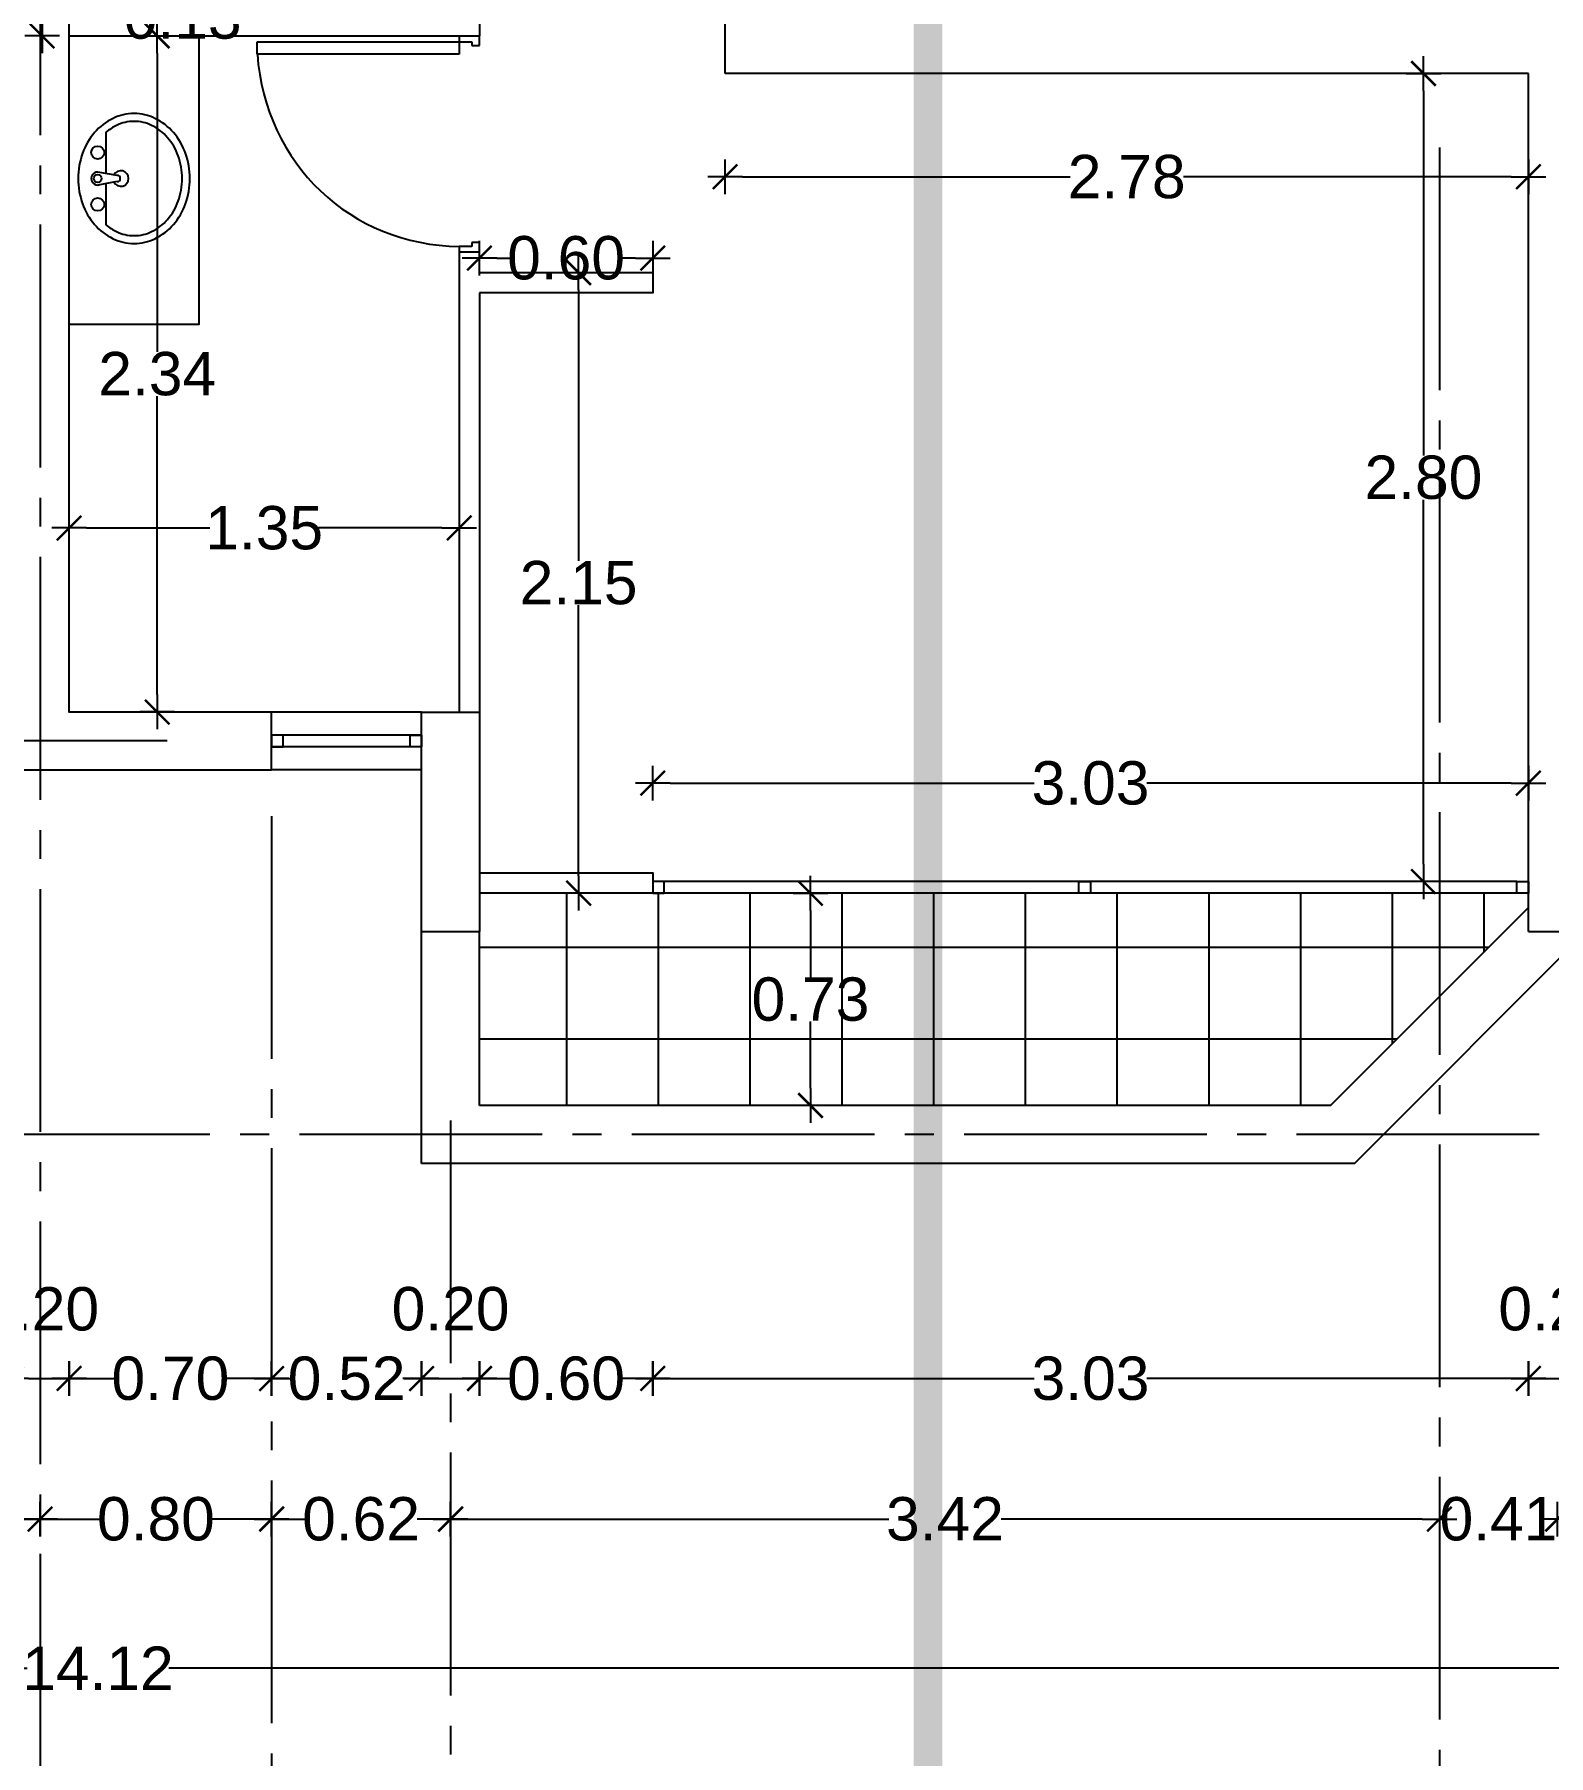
# Model space of a CAD drawing. Header units: millimetres. Extents: x 1217 to 2428, y 234 to 644.
# Drawn here: x 2359.72 to 2364.96, y 460.48 to 466.44 of the extents above; entities that cross this region are included whole.
import ezdxf

# ---------------------------------------------------------------- set-up
doc = ezdxf.new("R2010")
doc.units = ezdxf.units.MM
doc.linetypes.add('ACAD_ISO04W100', pattern=[30, 24, -3, 0, -3])
doc.linetypes.add('DASHDOTX2', pattern=[0.84, 0.4, -0.2, 0.04, -0.2])
doc.layers.get('0').update_dxf_attribs({"lineweight": 5})
for name, color, linetype in [('0.1', 251, 'Continuous'), ('0.2', 2, 'Continuous'), ('0.3', 6, 'Continuous'), ('CORTES', 30, 'Continuous'), ('COTAS', 252, 'Continuous'), ('COTAS INTERIORES', 3, 'Continuous'), ('EJES', 8, 'Continuous'), ('MUROS', 7, 'Continuous'), ('PUERTAS', 2, 'Continuous')]:
    doc.layers.add(name, color=color, linetype=linetype)
doc.styles.add('INTERARQ', font='arial.ttf')
doc.dimstyles.new('ESCALA_1-50', dxfattribs={"dimtxt": 0.15, "dimasz": 0.06, "dimexe": 0.18, "dimexo": 0.0625, "dimgap": 0, "dimtad": 0, "dimtih": 1, "dimtoh": 1, "dimzin": 0, "dimdsep": 46, "dimtxsty": 'INTERARQ', "dimblk": 'DIMTICK', "dimcen": 0, "dimse1": 1, "dimse2": 1, "dimclrd": 256, "dimclre": 1, "dimclrt": 2, "dimadec": 0, "dimazin": 0, "dimtfac": 4.5, "dimtofl": 0, "dimtmove": 2, "dimatfit": 3, "dimldrblk": 'DIMTICK', "dimfxl": 1, "dimtolj": 1, "dimtzin": 0, "dimarcsym": 0})

# ---------------------------------------------------------------- blocks, each defined once
blk = doc.blocks.new('DFDFDFDFDDFGGG')
at = {"layer": 'PUERTAS'}
for p, q in [((381629.6763, 7752659.5205), (381629.6427, 7752659.5205)), ((381629.6629, 7752659.4936), (381629.6763, 7752659.4936)), ((381629.6629, 7752659.4505), (381629.6629, 7752659.4936)), ((381629.6763, 7752659.4936), (381629.6763, 7752659.5205)), ((381630.359, 7752659.5205), (381630.359, 7752659.4936)), ((381630.3927, 7752659.5205), (381630.359, 7752659.5205)), ((381630.359, 7752659.4936), (381630.3725, 7752659.4936)), ((381630.3725, 7752659.4936), (381630.3725, 7752659.4505)), ((381629.6427, 7752659.4505), (381629.6629, 7752659.4505)), ((381629.6628, 7752658.7508), (381629.6629, 7752659.4505)), ((381629.6629, 7752659.4505), (381629.7061, 7752659.4505)), ((381629.7061, 7752659.4505), (381629.706, 7752658.7508)), ((381630.3725, 7752659.4505), (381630.3927, 7752659.4505)), ((381629.706, 7752658.7508), (381629.6628, 7752658.7508))]:
    blk.add_line(p, q, dxfattribs=at)
blk.add_ellipse((381629.5787, 7752659.5294), major_axis=(-0.6336, 0.5233), ratio=0.91419, start_param=2.378631, end_param=3.775075, dxfattribs=at)
blk = doc.blocks.new('DIMTICK')
at = {"color": 1}
for p, q in [((0, 1), (0, -1)), ((-1, 0), (1, 0))]:
    blk.add_line(p, q, dxfattribs=at)
at = {"color": 3, "const_width": 0.141}
blk.add_lwpolyline([(0.707, 0.707), (-0.707, -0.707)], dxfattribs=at)
blk = doc.blocks.new('*D253')
at = {"layer": 'COTAS INTERIORES', "lineweight": -2, "ltscale": 3, "transparency": 16777216}
for p, q in [((2362.4041, 463.4041), (2362.4041, 463.1733)), ((2362.4041, 462.7893), (2362.4041, 463.0201))]:
    blk.add_line(p, q, dxfattribs=at)
at = {"layer": 'DEFPOINTS', "color": 0, "ltscale": 3, "transparency": 16777216}
for p in [(2362.4041, 463.4641, 0), (2362.4041, 463.4641), (2362.6446, 462.7293, 0)]:
    blk.add_point(p, dxfattribs=at)
at = {"layer": 'COTAS INTERIORES', "lineweight": -2, "ltscale": 3, "transparency": 16777216, "xscale": 0.06, "yscale": 0.06, "zscale": 0.06}
for p, rotation in [((2362.4041, 463.4641), 90), ((2362.4041, 462.7293), 270)]:
    blk.add_blockref('DIMTICK', p, dxfattribs=dict(at, rotation=rotation))
at = {"layer": 'COTAS INTERIORES', "color": 2, "ltscale": 3, "transparency": 16777216, "insert": (2362.4041, 463.0967), "char_height": 0.15, "attachment_point": 5, "style": 'INTERARQ'}
blk.add_mtext('\\A1;0.73', dxfattribs=at)
blk = doc.blocks.new('Van1-pla')
at = {"color": 8}
for p, q in [((-2.16, 42.32), (-18.03, 42.32)), ((-1.41, 37.99), (-2.71, 45.49)), ((0.99, 37.99), (2.29, 45.49)), ((17.6, 42.32), (1.74, 42.32))]:
    blk.add_line(p, q, dxfattribs=at)
blk.add_lwpolyline([(-25.21, 31.5, 0.112687), (-23.37, 23.44, 0.103282), (-17.89, 16.3, 0.092276), (-9.94, 11.68, 0.085761), (-0.21, 10, 0.085761), (9.52, 11.68, 0.092276), (17.47, 16.3, 0.103282), (22.95, 23.44, 0.112687), (24.79, 31.5, 0.112687), (22.95, 39.56, 0.103282), (17.47, 46.7, 0.092276), (9.52, 51.32, 0.085761), (-0.21, 53, 0.085761), (-9.94, 51.32, 0.092276), (-17.89, 46.7, 0.103282), (-23.37, 39.56, 0.112687)], format="xyb", close=True, dxfattribs=at)
for points in [[(-18.03, 42.32, 0.063934), (-20.67, 38.26, 0.112687), (-22.21, 31.5, 0.112687)], [(-22.21, 31.5, 0.112687), (-20.67, 24.74, 0.103282), (-15.93, 18.57, 0.092276), (-8.94, 14.51, 0.085761), (-0.21, 13, 0.085761), (8.51, 14.51, 0.092276), (15.51, 18.57, 0.103282), (20.25, 24.74, 0.112687), (21.79, 31.5, 0.112687), (20.25, 38.26, 0.063934), (17.6, 42.32, 0.092276)]]:
    blk.add_lwpolyline(points, format="xyb", dxfattribs=at)
for centre, radius in [((-10.21, 45.49), 2.5), ((-0.21, 45.49), 1.5), ((9.79, 45.49), 2.5)]:
    blk.add_circle(centre, radius, dxfattribs=at)
for centre, radius, start, end in [((-0.21, 45.49), 2.5, 340.33287, 199.66713), ((-0.21, 36.6), 3, 118.18244, 61.81756), ((-0.21, 37.99), 1.2, 180, 0)]:
    blk.add_arc(centre, radius, start, end, dxfattribs=at)
blk = doc.blocks.new('*D263')
at = {"layer": 'COTAS', "lineweight": -2, "ltscale": 3, "transparency": 16777216}
blk.add_line((2359.6984, 461.7846), (2359.7784, 461.7846), dxfattribs=at)
at = {"layer": 'DEFPOINTS', "color": 0, "ltscale": 3, "transparency": 16777216}
for p in [(2359.6384, 463.7102), (2359.8384, 463.7102), (2359.8384, 461.7846)]:
    blk.add_point(p, dxfattribs=at)
at = {"layer": 'COTAS', "lineweight": -2, "ltscale": 3, "transparency": 16777216, "xscale": 0.06, "yscale": 0.06, "zscale": 0.06, "rotation": 180}
blk.add_blockref('DIMTICK', (2359.6384, 461.7846), dxfattribs=at)
at = {"layer": 'COTAS', "lineweight": -2, "ltscale": 3, "transparency": 16777216, "xscale": 0.06, "yscale": 0.06, "zscale": 0.06}
blk.add_blockref('DIMTICK', (2359.8384, 461.7846), dxfattribs=at)
at = {"layer": 'COTAS', "color": 2, "ltscale": 3, "transparency": 16777216, "insert": (2359.7384, 462.0247), "char_height": 0.15, "attachment_point": 5, "style": 'INTERARQ'}
blk.add_mtext('\\A1;0.20', dxfattribs=at)
blk = doc.blocks.new('*D264')
at = {"layer": 'COTAS', "lineweight": -2, "ltscale": 3, "transparency": 16777216}
for p, q in [((2359.8984, 461.7846), (2359.9943, 461.7846)), ((2360.4794, 461.7846), (2360.3835, 461.7846))]:
    blk.add_line(p, q, dxfattribs=at)
at = {"layer": 'DEFPOINTS', "color": 0, "ltscale": 3, "transparency": 16777216}
for p in [(2359.8384, 463.7102), (2360.5394, 463.5102), (2360.5394, 461.7846)]:
    blk.add_point(p, dxfattribs=at)
at = {"layer": 'COTAS', "lineweight": -2, "ltscale": 3, "transparency": 16777216, "xscale": 0.06, "yscale": 0.06, "zscale": 0.06, "rotation": 180}
blk.add_blockref('DIMTICK', (2359.8384, 461.7846), dxfattribs=at)
at = {"layer": 'COTAS', "lineweight": -2, "ltscale": 3, "transparency": 16777216, "xscale": 0.06, "yscale": 0.06, "zscale": 0.06}
blk.add_blockref('DIMTICK', (2360.5394, 461.7846), dxfattribs=at)
at = {"layer": 'COTAS', "color": 2, "ltscale": 3, "transparency": 16777216, "insert": (2360.1889, 461.7846), "char_height": 0.15, "attachment_point": 5, "style": 'INTERARQ'}
blk.add_mtext('\\A1;0.70', dxfattribs=at)
blk = doc.blocks.new('*D265')
at = {"layer": 'COTAS', "lineweight": -2, "ltscale": 3, "transparency": 16777216}
for p, q in [((2360.5994, 461.7846), (2360.6049, 461.7846)), ((2360.9985, 461.7846), (2360.993, 461.7846))]:
    blk.add_line(p, q, dxfattribs=at)
at = {"layer": 'DEFPOINTS', "color": 0, "ltscale": 3, "transparency": 16777216}
for p in [(2360.5394, 463.5102), (2361.0585, 463.1102), (2361.0585, 461.7846)]:
    blk.add_point(p, dxfattribs=at)
at = {"layer": 'COTAS', "lineweight": -2, "ltscale": 3, "transparency": 16777216, "xscale": 0.06, "yscale": 0.06, "zscale": 0.06, "rotation": 180}
blk.add_blockref('DIMTICK', (2360.5394, 461.7846), dxfattribs=at)
at = {"layer": 'COTAS', "lineweight": -2, "ltscale": 3, "transparency": 16777216, "xscale": 0.06, "yscale": 0.06, "zscale": 0.06}
blk.add_blockref('DIMTICK', (2361.0585, 461.7846), dxfattribs=at)
at = {"layer": 'COTAS', "color": 2, "ltscale": 3, "transparency": 16777216, "insert": (2360.7989, 461.7846), "char_height": 0.15, "attachment_point": 5, "style": 'INTERARQ'}
blk.add_mtext('\\A1;0.52', dxfattribs=at)
blk = doc.blocks.new('*D266')
at = {"layer": 'COTAS', "lineweight": -2, "ltscale": 3, "transparency": 16777216}
blk.add_line((2361.1185, 461.7846), (2361.1985, 461.7846), dxfattribs=at)
at = {"layer": 'DEFPOINTS', "color": 0, "ltscale": 3, "transparency": 16777216}
for p in [(2361.0585, 463.1102), (2361.2585, 463.1102), (2361.2585, 461.7846)]:
    blk.add_point(p, dxfattribs=at)
at = {"layer": 'COTAS', "lineweight": -2, "ltscale": 3, "transparency": 16777216, "xscale": 0.06, "yscale": 0.06, "zscale": 0.06, "rotation": 180}
blk.add_blockref('DIMTICK', (2361.0585, 461.7846), dxfattribs=at)
at = {"layer": 'COTAS', "lineweight": -2, "ltscale": 3, "transparency": 16777216, "xscale": 0.06, "yscale": 0.06, "zscale": 0.06}
blk.add_blockref('DIMTICK', (2361.2585, 461.7846), dxfattribs=at)
at = {"layer": 'COTAS', "color": 2, "ltscale": 3, "transparency": 16777216, "insert": (2361.1585, 462.0253), "char_height": 0.15, "attachment_point": 5, "style": 'INTERARQ'}
blk.add_mtext('\\A1;0.20', dxfattribs=at)
blk = doc.blocks.new('*D267')
at = {"layer": 'COTAS', "lineweight": -2, "ltscale": 3, "transparency": 16777216}
for p, q in [((2361.3185, 461.7846), (2361.3637, 461.7846)), ((2361.7981, 461.7846), (2361.7528, 461.7846))]:
    blk.add_line(p, q, dxfattribs=at)
at = {"layer": 'DEFPOINTS', "color": 0, "ltscale": 3, "transparency": 16777216}
for p in [(2361.8581, 463.243), (2361.2585, 463.1102), (2361.8581, 461.7846)]:
    blk.add_point(p, dxfattribs=at)
at = {"layer": 'COTAS', "lineweight": -2, "ltscale": 3, "transparency": 16777216, "xscale": 0.06, "yscale": 0.06, "zscale": 0.06, "rotation": 180}
blk.add_blockref('DIMTICK', (2361.2585, 461.7846), dxfattribs=at)
at = {"layer": 'COTAS', "lineweight": -2, "ltscale": 3, "transparency": 16777216, "xscale": 0.06, "yscale": 0.06, "zscale": 0.06}
blk.add_blockref('DIMTICK', (2361.8581, 461.7846), dxfattribs=at)
at = {"layer": 'COTAS', "color": 2, "ltscale": 3, "transparency": 16777216, "insert": (2361.5583, 461.7846), "char_height": 0.15, "attachment_point": 5, "style": 'INTERARQ'}
blk.add_mtext('\\A1;0.60', dxfattribs=at)
blk = doc.blocks.new('*D268')
at = {"layer": 'COTAS', "lineweight": -2, "ltscale": 3, "transparency": 16777216}
for p, q in [((2361.9181, 461.7846), (2363.1785, 461.7846)), ((2364.8284, 461.7846), (2363.568, 461.7846))]:
    blk.add_line(p, q, dxfattribs=at)
at = {"layer": 'DEFPOINTS', "color": 0, "ltscale": 3, "transparency": 16777216}
for p in [(2361.8581, 463.243), (2364.8884, 463.1102), (2364.8884, 461.7846)]:
    blk.add_point(p, dxfattribs=at)
at = {"layer": 'COTAS', "lineweight": -2, "ltscale": 3, "transparency": 16777216, "xscale": 0.06, "yscale": 0.06, "zscale": 0.06, "rotation": 180}
blk.add_blockref('DIMTICK', (2361.8581, 461.7846), dxfattribs=at)
at = {"layer": 'COTAS', "lineweight": -2, "ltscale": 3, "transparency": 16777216, "xscale": 0.06, "yscale": 0.06, "zscale": 0.06}
blk.add_blockref('DIMTICK', (2364.8884, 461.7846), dxfattribs=at)
at = {"layer": 'COTAS', "color": 2, "ltscale": 3, "transparency": 16777216, "insert": (2363.3732, 461.7846), "char_height": 0.15, "attachment_point": 5, "style": 'INTERARQ'}
blk.add_mtext('\\A1;3.03', dxfattribs=at)
blk = doc.blocks.new('*D269')
at = {"layer": 'COTAS', "lineweight": -2, "ltscale": 3, "transparency": 16777216}
blk.add_line((2364.9484, 461.7846), (2365.0284, 461.7846), dxfattribs=at)
at = {"layer": 'DEFPOINTS', "color": 0, "ltscale": 3, "transparency": 16777216}
for p in [(2364.8884, 463.1102), (2365.0884, 463.1102), (2365.0884, 461.7846)]:
    blk.add_point(p, dxfattribs=at)
at = {"layer": 'COTAS', "lineweight": -2, "ltscale": 3, "transparency": 16777216, "xscale": 0.06, "yscale": 0.06, "zscale": 0.06, "rotation": 180}
blk.add_blockref('DIMTICK', (2364.8884, 461.7846), dxfattribs=at)
at = {"layer": 'COTAS', "lineweight": -2, "ltscale": 3, "transparency": 16777216, "xscale": 0.06, "yscale": 0.06, "zscale": 0.06}
blk.add_blockref('DIMTICK', (2365.0884, 461.7846), dxfattribs=at)
at = {"layer": 'COTAS', "color": 2, "ltscale": 3, "transparency": 16777216, "insert": (2364.9884, 462.0252), "char_height": 0.15, "attachment_point": 5, "style": 'INTERARQ'}
blk.add_mtext('\\A1;0.20', dxfattribs=at)
blk = doc.blocks.new('*D276')
at = {"layer": 'COTAS', "lineweight": -2, "ltscale": 3, "transparency": 16777216}
for p, q in [((2359.198, 461.2982), (2359.2437, 461.2982)), ((2359.6784, 461.2982), (2359.6328, 461.2982))]:
    blk.add_line(p, q, dxfattribs=at)
at = {"layer": 'DEFPOINTS', "color": 0, "ltscale": 3, "transparency": 16777216}
for p in [(2359.138, 462.4081), (2359.7384, 462.4081), (2359.7384, 461.2982)]:
    blk.add_point(p, dxfattribs=at)
at = {"layer": 'COTAS', "lineweight": -2, "ltscale": 3, "transparency": 16777216, "xscale": 0.06, "yscale": 0.06, "zscale": 0.06, "rotation": 180}
blk.add_blockref('DIMTICK', (2359.138, 461.2982), dxfattribs=at)
at = {"layer": 'COTAS', "lineweight": -2, "ltscale": 3, "transparency": 16777216, "xscale": 0.06, "yscale": 0.06, "zscale": 0.06}
blk.add_blockref('DIMTICK', (2359.7384, 461.2982), dxfattribs=at)
at = {"layer": 'COTAS', "color": 2, "ltscale": 3, "transparency": 16777216, "insert": (2359.4382, 461.2982), "char_height": 0.15, "attachment_point": 5, "style": 'INTERARQ'}
blk.add_mtext('\\A1;0.60', dxfattribs=at)
blk = doc.blocks.new('*D277')
at = {"layer": 'COTAS', "lineweight": -2, "ltscale": 3, "transparency": 16777216}
for p, q in [((2359.7984, 461.2982), (2359.9443, 461.2982)), ((2360.4794, 461.2982), (2360.3335, 461.2982))]:
    blk.add_line(p, q, dxfattribs=at)
at = {"layer": 'DEFPOINTS', "color": 0, "ltscale": 3, "transparency": 16777216}
for p in [(2359.7384, 462.4081), (2360.5394, 462.4081), (2360.5394, 461.2982)]:
    blk.add_point(p, dxfattribs=at)
at = {"layer": 'COTAS', "lineweight": -2, "ltscale": 3, "transparency": 16777216, "xscale": 0.06, "yscale": 0.06, "zscale": 0.06, "rotation": 180}
blk.add_blockref('DIMTICK', (2359.7384, 461.2982), dxfattribs=at)
at = {"layer": 'COTAS', "lineweight": -2, "ltscale": 3, "transparency": 16777216, "xscale": 0.06, "yscale": 0.06, "zscale": 0.06}
blk.add_blockref('DIMTICK', (2360.5394, 461.2982), dxfattribs=at)
at = {"layer": 'COTAS', "color": 2, "ltscale": 3, "transparency": 16777216, "insert": (2360.1389, 461.2982), "char_height": 0.15, "attachment_point": 5, "style": 'INTERARQ'}
blk.add_mtext('\\A1;0.80', dxfattribs=at)
blk = doc.blocks.new('*D278')
at = {"layer": 'COTAS', "lineweight": -2, "ltscale": 3, "transparency": 16777216}
for p, q in [((2360.5994, 461.2982), (2360.6549, 461.2982)), ((2361.0985, 461.2982), (2361.043, 461.2982))]:
    blk.add_line(p, q, dxfattribs=at)
at = {"layer": 'DEFPOINTS', "color": 0, "ltscale": 3, "transparency": 16777216}
for p in [(2360.5394, 462.4081), (2361.1585, 462.4081), (2361.1585, 461.2982)]:
    blk.add_point(p, dxfattribs=at)
at = {"layer": 'COTAS', "lineweight": -2, "ltscale": 3, "transparency": 16777216, "xscale": 0.06, "yscale": 0.06, "zscale": 0.06, "rotation": 180}
blk.add_blockref('DIMTICK', (2360.5394, 461.2982), dxfattribs=at)
at = {"layer": 'COTAS', "lineweight": -2, "ltscale": 3, "transparency": 16777216, "xscale": 0.06, "yscale": 0.06, "zscale": 0.06}
blk.add_blockref('DIMTICK', (2361.1585, 461.2982), dxfattribs=at)
at = {"layer": 'COTAS', "color": 2, "ltscale": 3, "transparency": 16777216, "insert": (2360.8489, 461.2982), "char_height": 0.15, "attachment_point": 5, "style": 'INTERARQ'}
blk.add_mtext('\\A1;0.62', dxfattribs=at)
blk = doc.blocks.new('*D279')
at = {"layer": 'COTAS', "lineweight": -2, "ltscale": 3, "transparency": 16777216}
for p, q in [((2361.2185, 461.2982), (2362.6755, 461.2982)), ((2364.5205, 461.2982), (2363.0635, 461.2982))]:
    blk.add_line(p, q, dxfattribs=at)
at = {"layer": 'DEFPOINTS', "color": 0, "ltscale": 3, "transparency": 16777216}
for p in [(2361.1585, 462.4081), (2364.5805, 462.4081), (2364.5805, 461.2982)]:
    blk.add_point(p, dxfattribs=at)
at = {"layer": 'COTAS', "lineweight": -2, "ltscale": 3, "transparency": 16777216, "xscale": 0.06, "yscale": 0.06, "zscale": 0.06, "rotation": 180}
blk.add_blockref('DIMTICK', (2361.1585, 461.2982), dxfattribs=at)
at = {"layer": 'COTAS', "lineweight": -2, "ltscale": 3, "transparency": 16777216, "xscale": 0.06, "yscale": 0.06, "zscale": 0.06}
blk.add_blockref('DIMTICK', (2364.5805, 461.2982), dxfattribs=at)
at = {"layer": 'COTAS', "color": 2, "ltscale": 3, "transparency": 16777216, "insert": (2362.8695, 461.2982), "char_height": 0.15, "attachment_point": 5, "style": 'INTERARQ'}
blk.add_mtext('\\A1;3.42', dxfattribs=at)
blk = doc.blocks.new('*D280')
at = {"layer": 'COTAS', "lineweight": -2, "ltscale": 3, "transparency": 16777216}
for p, q in [((2364.5205, 461.2982), (2364.4605, 461.2982)), ((2365.0496, 461.2982), (2365.1096, 461.2982))]:
    blk.add_line(p, q, dxfattribs=at)
at = {"layer": 'DEFPOINTS', "color": 0, "ltscale": 3, "transparency": 16777216}
for p in [(2364.5805, 462.4081), (2364.9896, 462.4081), (2364.9896, 461.2982)]:
    blk.add_point(p, dxfattribs=at)
at = {"layer": 'COTAS', "lineweight": -2, "ltscale": 3, "transparency": 16777216, "xscale": 0.06, "yscale": 0.06, "zscale": 0.06}
blk.add_blockref('DIMTICK', (2364.5805, 461.2982), dxfattribs=at)
at = {"layer": 'COTAS', "lineweight": -2, "ltscale": 3, "transparency": 16777216, "xscale": 0.06, "yscale": 0.06, "zscale": 0.06, "rotation": 180}
blk.add_blockref('DIMTICK', (2364.9896, 461.2982), dxfattribs=at)
at = {"layer": 'COTAS', "color": 2, "ltscale": 3, "transparency": 16777216, "insert": (2364.7851, 461.2982), "char_height": 0.15, "attachment_point": 5, "style": 'INTERARQ'}
blk.add_mtext('\\A1;0.41', dxfattribs=at)
blk = doc.blocks.new('*D281')
at = {"layer": 'COTAS', "lineweight": -2, "ltscale": 3, "transparency": 16777216}
for p, q in [((2365.0496, 461.2982), (2365.0789, 461.2982)), ((2365.498, 461.2982), (2365.4686, 461.2982))]:
    blk.add_line(p, q, dxfattribs=at)
at = {"layer": 'DEFPOINTS', "color": 0, "ltscale": 3, "transparency": 16777216}
for p in [(2364.9896, 462.4081), (2365.558, 462.4081, 0), (2365.558, 461.2982)]:
    blk.add_point(p, dxfattribs=at)
at = {"layer": 'COTAS', "lineweight": -2, "ltscale": 3, "transparency": 16777216, "xscale": 0.06, "yscale": 0.06, "zscale": 0.06, "rotation": 180}
blk.add_blockref('DIMTICK', (2364.9896, 461.2982), dxfattribs=at)
at = {"layer": 'COTAS', "lineweight": -2, "ltscale": 3, "transparency": 16777216, "xscale": 0.06, "yscale": 0.06, "zscale": 0.06}
blk.add_blockref('DIMTICK', (2365.558, 461.2982), dxfattribs=at)
at = {"layer": 'COTAS', "color": 2, "ltscale": 3, "transparency": 16777216, "insert": (2365.2738, 461.2982), "char_height": 0.15, "attachment_point": 5, "style": 'INTERARQ'}
blk.add_mtext('\\A1;0.57', dxfattribs=at)
blk = doc.blocks.new('*D283')
at = {"layer": 'COTAS', "lineweight": -2, "ltscale": 3, "transparency": 16777216}
for p, q in [((2352.9384, 460.782), (2359.6931, 460.782)), ((2366.9383, 460.782), (2360.1836, 460.782))]:
    blk.add_line(p, q, dxfattribs=at)
at = {"layer": 'DEFPOINTS', "color": 0, "ltscale": 3, "transparency": 16777216}
for p in [(2352.8784, 466.0801, 0), (2366.9983, 466.0801, 0), (2366.9983, 460.782)]:
    blk.add_point(p, dxfattribs=at)
at = {"layer": 'COTAS', "lineweight": -2, "ltscale": 3, "transparency": 16777216, "xscale": 0.06, "yscale": 0.06, "zscale": 0.06, "rotation": 180}
blk.add_blockref('DIMTICK', (2352.8784, 460.782), dxfattribs=at)
at = {"layer": 'COTAS', "lineweight": -2, "ltscale": 3, "transparency": 16777216, "xscale": 0.06, "yscale": 0.06, "zscale": 0.06}
blk.add_blockref('DIMTICK', (2366.9983, 460.782), dxfattribs=at)
at = {"layer": 'COTAS', "color": 2, "ltscale": 3, "transparency": 16777216, "insert": (2359.9384, 460.782), "char_height": 0.15, "attachment_point": 5, "style": 'INTERARQ'}
blk.add_mtext('\\A1;14.12', dxfattribs=at)
blk = doc.blocks.new('*D329')
at = {"layer": 'COTAS', "lineweight": -2, "ltscale": 3, "transparency": 16777216}
for p, q in [((2368.8564, 495.1033), (2368.8564, 478.9229)), ((2368.8564, 462.5893), (2368.8564, 478.7696))]:
    blk.add_line(p, q, dxfattribs=at)
at = {"layer": 'DEFPOINTS', "color": 0, "ltscale": 3, "transparency": 16777216}
for p in [(2364.1135, 495.1633, 0), (2368.8564, 495.1633), (2364.1135, 462.5293, 0)]:
    blk.add_point(p, dxfattribs=at)
at = {"layer": 'COTAS', "lineweight": -2, "ltscale": 3, "transparency": 16777216, "xscale": 0.06, "yscale": 0.06, "zscale": 0.06}
for p, rotation in [((2368.8564, 495.1633), 90), ((2368.8564, 462.5293), 270)]:
    blk.add_blockref('DIMTICK', p, dxfattribs=dict(at, rotation=rotation))
at = {"layer": 'COTAS', "color": 2, "ltscale": 3, "transparency": 16777216, "insert": (2368.8564, 478.8463), "char_height": 0.15, "attachment_point": 5, "style": 'INTERARQ'}
blk.add_mtext('\\A1;32.63', dxfattribs=at)
blk = doc.blocks.new('*D651')
at = {"layer": 'COTAS INTERIORES', "lineweight": -2, "ltscale": 3, "transparency": 16777216}
blk.add_line((2359.7449, 466.4996), (2359.7449, 466.4913), dxfattribs=at)
at = {"layer": 'DEFPOINTS', "color": 0, "ltscale": 3, "transparency": 16777216}
for p in [(2359.6384, 466.5596, 0), (2359.6384, 466.4313, 0), (2359.7449, 466.4313)]:
    blk.add_point(p, dxfattribs=at)
at = {"layer": 'COTAS INTERIORES', "lineweight": -2, "ltscale": 3, "transparency": 16777216, "xscale": 0.06, "yscale": 0.06, "zscale": 0.06}
for p, rotation in [((2359.7449, 466.5596), 90), ((2359.7449, 466.4313), 270)]:
    blk.add_blockref('DIMTICK', p, dxfattribs=dict(at, rotation=rotation))
at = {"layer": 'COTAS INTERIORES', "color": 2, "ltscale": 3, "transparency": 16777216, "insert": (2360.2314, 466.4954), "char_height": 0.15, "attachment_point": 5, "style": 'INTERARQ'}
blk.add_mtext('\\A1;0.13', dxfattribs=at)
blk = doc.blocks.new('*D653')
at = {"layer": 'COTAS INTERIORES', "lineweight": -2, "ltscale": 3, "transparency": 16777216}
for p, q in [((2359.8984, 464.7281), (2360.3251, 464.7281)), ((2361.1285, 464.7281), (2360.7018, 464.7281))]:
    blk.add_line(p, q, dxfattribs=at)
at = {"layer": 'DEFPOINTS', "color": 0, "ltscale": 3, "transparency": 16777216}
for p in [(2361.1885, 464.8152, 0), (2359.8384, 464.7281, 0), (2361.1885, 464.7281)]:
    blk.add_point(p, dxfattribs=at)
at = {"layer": 'COTAS INTERIORES', "lineweight": -2, "ltscale": 3, "transparency": 16777216, "xscale": 0.06, "yscale": 0.06, "zscale": 0.06, "rotation": 180}
blk.add_blockref('DIMTICK', (2359.8384, 464.7281), dxfattribs=at)
at = {"layer": 'COTAS INTERIORES', "lineweight": -2, "ltscale": 3, "transparency": 16777216, "xscale": 0.06, "yscale": 0.06, "zscale": 0.06}
blk.add_blockref('DIMTICK', (2361.1885, 464.7281), dxfattribs=at)
at = {"layer": 'COTAS INTERIORES', "color": 2, "ltscale": 3, "transparency": 16777216, "insert": (2360.5135, 464.7281), "char_height": 0.15, "attachment_point": 5, "style": 'INTERARQ'}
blk.add_mtext('\\A1;1.35', dxfattribs=at)
blk = doc.blocks.new('*D654')
at = {"layer": 'COTAS INTERIORES', "lineweight": -2, "ltscale": 3, "transparency": 16777216}
for p, q in [((2360.1434, 466.3713), (2360.1434, 465.3379)), ((2360.1434, 464.1513), (2360.1434, 465.1846))]:
    blk.add_line(p, q, dxfattribs=at)
at = {"layer": 'DEFPOINTS', "color": 0, "ltscale": 3, "transparency": 16777216}
for p in [(2360.0631, 466.4313, 0), (2359.8384, 464.0913, 0), (2360.1434, 464.0913)]:
    blk.add_point(p, dxfattribs=at)
at = {"layer": 'COTAS INTERIORES', "lineweight": -2, "ltscale": 3, "transparency": 16777216, "xscale": 0.06, "yscale": 0.06, "zscale": 0.06}
for p, rotation in [((2360.1434, 466.4313), 90), ((2360.1434, 464.0913), 270)]:
    blk.add_blockref('DIMTICK', p, dxfattribs=dict(at, rotation=rotation))
at = {"layer": 'COTAS INTERIORES', "color": 2, "ltscale": 3, "transparency": 16777216, "insert": (2360.1434, 465.2613), "char_height": 0.15, "attachment_point": 5, "style": 'INTERARQ'}
blk.add_mtext('\\A1;2.34', dxfattribs=at)
blk = doc.blocks.new('*D655')
at = {"layer": 'COTAS INTERIORES', "lineweight": -2, "ltscale": 3, "transparency": 16777216}
for p, q in [((2362.1685, 465.9434), (2363.3022, 465.9434)), ((2364.8284, 465.9434), (2363.6947, 465.9434))]:
    blk.add_line(p, q, dxfattribs=at)
at = {"layer": 'DEFPOINTS', "color": 0, "ltscale": 3, "transparency": 16777216}
for p in [(2362.1085, 466.3012, 0), (2364.8884, 466.3012, 0), (2364.8884, 465.9434)]:
    blk.add_point(p, dxfattribs=at)
at = {"layer": 'COTAS INTERIORES', "lineweight": -2, "ltscale": 3, "transparency": 16777216, "xscale": 0.06, "yscale": 0.06, "zscale": 0.06, "rotation": 180}
blk.add_blockref('DIMTICK', (2362.1085, 465.9434), dxfattribs=at)
at = {"layer": 'COTAS INTERIORES', "lineweight": -2, "ltscale": 3, "transparency": 16777216, "xscale": 0.06, "yscale": 0.06, "zscale": 0.06}
blk.add_blockref('DIMTICK', (2364.8884, 465.9434), dxfattribs=at)
at = {"layer": 'COTAS INTERIORES', "color": 2, "ltscale": 3, "transparency": 16777216, "insert": (2363.4984, 465.9434), "char_height": 0.15, "attachment_point": 5, "style": 'INTERARQ'}
blk.add_mtext('\\A1;2.78', dxfattribs=at)
blk = doc.blocks.new('*D331')
at = {"layer": 'COTAS INTERIORES', "lineweight": -2, "ltscale": 3, "transparency": 16777216}
for p, q in [((2364.5253, 466.2412), (2364.5253, 464.9792)), ((2364.5253, 463.5641), (2364.5253, 464.8261))]:
    blk.add_line(p, q, dxfattribs=at)
at = {"layer": 'DEFPOINTS', "color": 0, "ltscale": 3, "transparency": 16777216}
for p in [(2364.5253, 466.3012), (2365.1598, 466.3012, 0), (2364.8136, 463.5041, 0)]:
    blk.add_point(p, dxfattribs=at)
at = {"layer": 'COTAS INTERIORES', "lineweight": -2, "ltscale": 3, "transparency": 16777216, "xscale": 0.06, "yscale": 0.06, "zscale": 0.06}
for p, rotation in [((2364.5253, 466.3012), 90), ((2364.5253, 463.5041), 270)]:
    blk.add_blockref('DIMTICK', p, dxfattribs=dict(at, rotation=rotation))
at = {"layer": 'COTAS INTERIORES', "color": 2, "ltscale": 3, "transparency": 16777216, "insert": (2364.5253, 464.9027), "char_height": 0.15, "attachment_point": 5, "style": 'INTERARQ'}
blk.add_mtext('\\A1;2.80', dxfattribs=at)
blk = doc.blocks.new('*D656')
at = {"layer": 'COTAS INTERIORES', "lineweight": -2, "ltscale": 3, "transparency": 16777216}
for p, q in [((2361.3185, 465.6623), (2361.3637, 465.6623)), ((2361.7981, 465.6623), (2361.7528, 465.6623))]:
    blk.add_line(p, q, dxfattribs=at)
at = {"layer": 'DEFPOINTS', "color": 0, "ltscale": 3, "transparency": 16777216}
for p in [(2361.8581, 465.6623), (2361.2585, 463.5341, 0), (2361.8581, 463.5341, 0)]:
    blk.add_point(p, dxfattribs=at)
at = {"layer": 'COTAS INTERIORES', "lineweight": -2, "ltscale": 3, "transparency": 16777216, "xscale": 0.06, "yscale": 0.06, "zscale": 0.06, "rotation": 180}
blk.add_blockref('DIMTICK', (2361.2585, 465.6623), dxfattribs=at)
at = {"layer": 'COTAS INTERIORES', "lineweight": -2, "ltscale": 3, "transparency": 16777216, "xscale": 0.06, "yscale": 0.06, "zscale": 0.06}
blk.add_blockref('DIMTICK', (2361.8581, 465.6623), dxfattribs=at)
at = {"layer": 'COTAS INTERIORES', "color": 2, "ltscale": 3, "transparency": 16777216, "insert": (2361.5583, 465.6623), "char_height": 0.15, "attachment_point": 5, "style": 'INTERARQ'}
blk.add_mtext('\\A1;0.60', dxfattribs=at)
blk = doc.blocks.new('*D657')
at = {"layer": 'COTAS INTERIORES', "lineweight": -2, "ltscale": 3, "transparency": 16777216}
for p, q in [((2361.6017, 465.5521), (2361.6017, 464.6147)), ((2361.6017, 463.5241), (2361.6017, 464.4615))]:
    blk.add_line(p, q, dxfattribs=at)
at = {"layer": 'DEFPOINTS', "color": 0, "ltscale": 3, "transparency": 16777216}
for p in [(2361.6017, 465.6121), (2361.7753, 465.6121, 0), (2361.7753, 463.4641, 0)]:
    blk.add_point(p, dxfattribs=at)
at = {"layer": 'COTAS INTERIORES', "lineweight": -2, "ltscale": 3, "transparency": 16777216, "xscale": 0.06, "yscale": 0.06, "zscale": 0.06}
for p, rotation in [((2361.6017, 465.6121), 90), ((2361.6017, 463.4641), 270)]:
    blk.add_blockref('DIMTICK', p, dxfattribs=dict(at, rotation=rotation))
at = {"layer": 'COTAS INTERIORES', "color": 2, "ltscale": 3, "transparency": 16777216, "insert": (2361.6017, 464.5381), "char_height": 0.15, "attachment_point": 5, "style": 'INTERARQ'}
blk.add_mtext('\\A1;2.15', dxfattribs=at)
blk = doc.blocks.new('*D658')
at = {"layer": 'COTAS INTERIORES', "lineweight": -2, "ltscale": 3, "transparency": 16777216}
for p, q in [((2361.9181, 463.8449), (2363.1785, 463.8449)), ((2364.8284, 463.8449), (2363.568, 463.8449))]:
    blk.add_line(p, q, dxfattribs=at)
at = {"layer": 'DEFPOINTS', "color": 0, "ltscale": 3, "transparency": 16777216}
for p in [(2361.8581, 464.1552, 0), (2364.8884, 463.9936, 0), (2364.8884, 463.8449)]:
    blk.add_point(p, dxfattribs=at)
at = {"layer": 'COTAS INTERIORES', "lineweight": -2, "ltscale": 3, "transparency": 16777216, "xscale": 0.06, "yscale": 0.06, "zscale": 0.06, "rotation": 180}
blk.add_blockref('DIMTICK', (2361.8581, 463.8449), dxfattribs=at)
at = {"layer": 'COTAS INTERIORES', "lineweight": -2, "ltscale": 3, "transparency": 16777216, "xscale": 0.06, "yscale": 0.06, "zscale": 0.06}
blk.add_blockref('DIMTICK', (2364.8884, 463.8449), dxfattribs=at)
at = {"layer": 'COTAS INTERIORES', "color": 2, "ltscale": 3, "transparency": 16777216, "insert": (2363.3732, 463.8449), "char_height": 0.15, "attachment_point": 5, "style": 'INTERARQ'}
blk.add_mtext('\\A1;3.03', dxfattribs=at)
blk = doc.blocks.new('*D545')
at = {"layer": 'COTAS', "lineweight": -2, "ltscale": 3, "transparency": 16777216}
for p, q in [((2367.5764, 462.7893), (2367.5764, 462.8493)), ((2367.5764, 462.4693), (2367.5764, 462.4093))]:
    blk.add_line(p, q, dxfattribs=at)
at = {"layer": 'DEFPOINTS', "color": 0, "ltscale": 3, "transparency": 16777216}
for p in [(2364.0307, 462.7293, 0), (2367.5764, 462.7293), (2364.1135, 462.5293, 0)]:
    blk.add_point(p, dxfattribs=at)
at = {"layer": 'COTAS', "lineweight": -2, "ltscale": 3, "transparency": 16777216, "xscale": 0.06, "yscale": 0.06, "zscale": 0.06}
for p, rotation in [((2367.5764, 462.7293), 270), ((2367.5764, 462.5293), 90)]:
    blk.add_blockref('DIMTICK', p, dxfattribs=dict(at, rotation=rotation))
at = {"layer": 'COTAS', "color": 2, "ltscale": 3, "transparency": 16777216, "insert": (2367.5764, 462.6293), "char_height": 0.15, "attachment_point": 5, "style": 'INTERARQ'}
blk.add_mtext('\\A1;0.20', dxfattribs=at)
blk = doc.blocks.new('*D546')
at = {"layer": 'COTAS', "lineweight": -2, "ltscale": 3, "transparency": 16777216}
for p, q in [((2367.5764, 463.2713), (2367.5764, 463.1069)), ((2367.5764, 462.7893), (2367.5764, 462.9537))]:
    blk.add_line(p, q, dxfattribs=at)
at = {"layer": 'DEFPOINTS', "color": 0, "ltscale": 3, "transparency": 16777216}
for p in [(2365.0884, 463.3313, 0), (2367.5764, 463.3313), (2364.0307, 462.7293, 0)]:
    blk.add_point(p, dxfattribs=at)
at = {"layer": 'COTAS', "lineweight": -2, "ltscale": 3, "transparency": 16777216, "xscale": 0.06, "yscale": 0.06, "zscale": 0.06}
for p, rotation in [((2367.5764, 463.3313), 90), ((2367.5764, 462.7293), 270)]:
    blk.add_blockref('DIMTICK', p, dxfattribs=dict(at, rotation=rotation))
at = {"layer": 'COTAS', "color": 2, "ltscale": 3, "transparency": 16777216, "insert": (2367.5764, 463.0303), "char_height": 0.15, "attachment_point": 5, "style": 'INTERARQ'}
blk.add_mtext('\\A1;0.60', dxfattribs=at)

msp = doc.modelspace()

# ---------------------------------------------------------------- hatches: boundary and pattern name
at = {"layer": '0.1'}
h = msp.add_hatch(dxfattribs=at)
h.set_pattern_fill('NET', color=256, scale=0.099999, angle=-270, style=0)
h.set_pattern_definition([(90, (807.40966, -346.0244), (-0.31749764, 2e-16), []), (180, (807.40966, -346.0244), (-2e-16, -0.31749764), [])])
h.paths.add_polyline_path([(2361.2585, 462.72928), (2364.20358, 462.72928), (2364.88842, 463.41412), (2364.88842, 463.46412), (2364.84842, 463.46412), (2361.85817, 463.46412), (2361.2585, 463.46412)])

# ---------------------------------------------------------------- linework, layer by layer
at = {"layer": '0.1', "elevation": 0}
for points in [[(2359.8384, 466.43129), (2360.28787, 466.43129), (2360.28787, 465.43208), (2359.8384, 465.43208)], [(2361.05846, 464.01127), (2360.53938, 464.01126)], [(2361.05846, 463.97127), (2360.53938, 463.97126)], [(2364.84838, 463.50412), (2361.85813, 463.50412)], [(2364.84838, 463.50412), (2361.85813, 463.50412)], [(2364.84838, 463.46412), (2361.85813, 463.46412)], [(2364.84838, 463.46412), (2361.85813, 463.46412)]]:
    msp.add_lwpolyline(points, dxfattribs=at)
at = {"layer": '0.1', "color": 1, "elevation": 0}
for points in [[(2361.05846, 464.09121), (2360.53938, 464.09125)], [(2361.05846, 463.89128), (2360.53938, 463.89128)]]:
    msp.add_lwpolyline(points, dxfattribs=at)
at = {"layer": '0.2'}
for p, q in [((2364.20358, 462.72928, 0), (2364.88842, 463.41412, 0)), ((2364.28642, 462.52928, 0), (2365.08838, 463.33128, 0))]:
    msp.add_line(p, q, dxfattribs=at)
at = {"layer": '0.2', "elevation": 0}
for points in [[(2360.53938, 464.01127), (2360.53938, 463.97127), (2360.57938, 463.97127), (2360.57938, 464.01127), (2360.53938, 464.01127)], [(2361.05846, 464.01128), (2361.05846, 463.97128), (2361.01846, 463.97128), (2361.01846, 464.01128), (2361.05846, 464.01128)], [(2361.89813, 463.46412), (2361.89813, 463.50412), (2361.85813, 463.50412), (2361.85813, 463.46412), (2361.89813, 463.46412)], [(2361.89813, 463.46412), (2361.89813, 463.50412), (2361.85813, 463.50412), (2361.85813, 463.46412), (2361.89813, 463.46412)], [(2363.33325, 463.46412), (2363.33325, 463.50412), (2363.37325, 463.50412), (2363.37325, 463.46412), (2363.33325, 463.46412)], [(2363.33325, 463.46412), (2363.33325, 463.50412), (2363.37325, 463.50412), (2363.37325, 463.46412), (2363.33325, 463.46412)], [(2364.84838, 463.46412), (2364.84838, 463.50412), (2364.88838, 463.50412), (2364.88838, 463.46412), (2364.84838, 463.46412)], [(2364.84838, 463.46412), (2364.84838, 463.50412), (2364.88838, 463.50412), (2364.88838, 463.46412), (2364.84838, 463.46412)], [(2361.05846, 462.52928), (2361.05846, 463.33128)], [(2361.25846, 462.72928), (2361.25846, 463.33128)], [(2364.20358, 462.72928), (2361.25846, 462.72928)], [(2364.28642, 462.52928), (2361.05846, 462.52928)]]:
    msp.add_lwpolyline(points, dxfattribs=at)
at = {"layer": '0.3'}
for p, q in [((2361.25848, 468.27875, 0), (2361.25848, 466.43123, 0)), ((2361.1885, 465.68212, 0), (2361.1885, 464.09123, 0)), ((2361.25852, 465.54217, 0), (2361.25846, 464.09123, 0))]:
    msp.add_line(p, q, dxfattribs=at)
at = {"layer": '0.3', "elevation": 0}
for points in [[(2359.8384, 466.43129), (2361.25848, 466.43123)], [(2361.25853, 465.61214), (2361.25853, 465.68212), (2361.18862, 465.68212)], [(2361.25853, 465.61214), (2361.85814, 465.61214)], [(2361.85814, 465.61214), (2361.85814, 465.54214), (2361.25854, 465.54217)], [(2361.25846, 463.53412), (2361.85811, 463.53412), (2361.85811, 463.46412), (2361.25846, 463.46412)]]:
    msp.add_lwpolyline(points, dxfattribs=at)
at = {"layer": 'CORTES', "color": 1, "linetype": 'DASHDOTX2', "ltscale": 1.5, "const_width": 0.1, "elevation": 0}
msp.add_lwpolyline([(2362.81081, 468.26202), (2362.81081, 459.22818), (2362.81081, 459.22818)], dxfattribs=at)
at = {"layer": 'EJES', "linetype": 'ACAD_ISO04W100', "ltscale": 0.035, "elevation": 0}
for points in [[(2359.73844, 469.22787), (2359.73844, 460.03979)], [(2364.58054, 466.0446), (2364.58054, 460.03979)], [(2360.17837, 463.99126), (2350.42715, 463.99126)], [(2360.53937, 463.73128), (2360.53937, 460.03979)], [(2361.15846, 462.67804), (2361.15846, 460.03972)], [(2369.52562, 462.62918), (2350.42715, 462.62918)], [(2369.52562, 462.62918), (2350.42715, 462.62918)]]:
    msp.add_lwpolyline(points, dxfattribs=at)
at = {"layer": 'MUROS'}
msp.add_line((2364.88838, 463.33128, 0), (2364.88838, 466.30121, 0), dxfattribs=at)
at = {"layer": 'MUROS', "elevation": 0}
for points in [[(2358.93745, 464.09124), (2358.93745, 463.89125), (2360.53938, 463.89125), (2360.53938, 464.09124), (2359.83841, 464.09126), (2359.83841, 469.02787)], [(2362.10848, 466.30121), (2362.10848, 466.50121), (2365.49834, 466.50121), (2365.49834, 466.30121), (2365.08838, 466.30121)], [(2364.88838, 466.30121), (2362.10848, 466.30121)], [(2361.05846, 463.33128), (2361.05846, 464.09123), (2361.25846, 464.09123), (2361.25846, 463.33128)], [(2361.05846, 463.33128), (2361.25846, 463.33128)], [(2364.88838, 463.33128), (2365.08838, 463.33128)]]:
    msp.add_lwpolyline(points, dxfattribs=at)

# ---------------------------------------------------------------- block references
at = {"layer": '0.1'}
for name, p, xscale, yscale, zscale, rotation in [('DFDFDFDFDDFGGG', (-7741123.57358, 381644.444, 0), 0.9988165753526749, 0.9988165753526749, 0.9988165753526749, 270), ('Van1-pla', (2360.34641, 465.93945, 0), 0.008989348791202377, 0.008989348791202377, 0.008989348791202377, 90)]:
    msp.add_blockref(name, p, dxfattribs=dict(at, xscale=xscale, yscale=yscale, zscale=zscale, rotation=rotation))

# ---------------------------------------------------------------- dimensions: what is measured, and where the dimension line sits
at = {"layer": 'COTAS', "ltscale": 3}
for base, p1, p2, picture, middle in [((2368.85635, 495.16328), (2364.11354, 462.52928, 0), (2364.11354, 495.16328, 0), '*D329', (2368.85635, 478.84628)), ((2367.57641, 463.33128, 0), (2364.0307, 462.72928, 0), (2365.08838, 463.33128, 0), '*D546', (2367.57641, 463.03028, 0)), ((2367.57641, 462.72928, 0), (2364.11354, 462.52928, 0), (2364.0307, 462.72928, 0), '*D545', (2367.57641, 462.62928, 0))]:
    dim = msp.add_linear_dim(base=base, p1=p1, p2=p2, angle=90, dimstyle='ESCALA_1-50', dxfattribs=at)
    dim.commit()
    dim.dimension.update_dxf_attribs({"geometry": picture, "text_midpoint": middle})
for base, p1, p2, picture, middle in [((2366.99833, 460.782), (2352.87842, 466.08013, 0), (2366.99833, 466.08011, 0), '*D283', (2359.93837, 460.782)), ((2360.53937, 461.78458), (2359.83841, 463.71015), (2360.53937, 463.51017), '*D264', (2360.18889, 461.78458)), ((2361.05846, 461.78458), (2360.53937, 463.51017), (2361.05846, 463.11017), '*D265', (2360.79892, 461.78458)), ((2361.85811, 461.78458), (2361.25846, 463.11017), (2361.85811, 463.24301), '*D267', (2361.55828, 461.78458)), ((2364.88838, 461.78458), (2361.85811, 463.24301), (2364.88838, 463.11017), '*D268', (2363.37324, 461.78458)), ((2359.73844, 461.29824), (2359.13799, 462.40807), (2359.73844, 462.40807), '*D276', (2359.43821, 461.29824)), ((2360.53937, 461.29824), (2359.73844, 462.40807), (2360.53937, 462.40808), '*D277', (2360.13891, 461.29824)), ((2361.15846, 461.29824), (2360.53937, 462.40808), (2361.15846, 462.40807), '*D278', (2360.84892, 461.29824)), ((2364.58054, 461.29824), (2361.15846, 462.40807), (2364.58054, 462.40808), '*D279', (2362.8695, 461.29824)), ((2364.98956, 461.29824), (2364.58054, 462.40808), (2364.98956, 462.40807), '*D280', (2364.78505, 461.29824)), ((2365.55796, 461.29824), (2364.98956, 462.40807), (2365.55796, 462.40807, 0), '*D281', (2365.27376, 461.29824))]:
    dim = msp.add_linear_dim(base=base, p1=p1, p2=p2, dimstyle='ESCALA_1-50', dxfattribs=at)
    dim.commit()
    dim.dimension.update_dxf_attribs({"geometry": picture, "text_midpoint": middle})
for base, p1, p2, picture, middle in [((2359.83841, 461.78458), (2359.63843, 463.71015), (2359.83841, 463.71015), '*D263', (2359.73842, 462.02474)), ((2361.25846, 461.78458), (2361.05846, 463.11017), (2361.25846, 463.11017), '*D266', (2361.15846, 462.0253)), ((2365.08838, 461.78458), (2364.88838, 463.11017), (2365.08838, 463.11017), '*D269', (2364.98838, 462.02524))]:
    dim = msp.add_linear_dim(base=base, p1=p1, p2=p2, dimstyle='ESCALA_1-50', dxfattribs=at)
    dim.commit()
    dim.dimension.update_dxf_attribs({"geometry": picture, "text_midpoint": middle, "dimtype": 160})
at = {"layer": 'COTAS INTERIORES', "ltscale": 3}
for base, p1, p2, angle, picture, middle in [((2359.74487, 466.43129), (2359.63842, 466.55956, 0), (2359.63842, 466.43129, 0), 90, '*D651', (2360.23142, 466.49543)), ((2360.14342, 464.09126), (2360.06314, 466.43129, 0), (2359.83841, 464.09126, 0), 90, '*D654', (2360.14342, 465.26127)), ((2364.52526, 466.30121), (2364.8136, 463.50412, 0), (2365.15983, 466.30121, 0), 90, '*D331', (2364.52526, 464.90266)), ((2361.60174, 465.61214), (2361.77534, 463.46412, 0), (2361.77534, 465.61214, 0), 90, '*D657', (2361.60174, 464.53813)), ((2362.40408, 463.46412, 0), (2362.64458, 462.72928, 0), (2362.40408, 463.46412, 0), 270, '*D253', (2362.40408, 463.0967, 0))]:
    dim = msp.add_linear_dim(base=base, p1=p1, p2=p2, angle=angle, dimstyle='ESCALA_1-50', dxfattribs=at)
    dim.commit()
    dim.dimension.update_dxf_attribs({"geometry": picture, "text_midpoint": middle})
for base, p1, p2, picture, middle in [((2364.88838, 465.94336), (2362.10848, 466.30121, 0), (2364.88838, 466.30121, 0), '*D655', (2363.49843, 465.94336)), ((2361.85811, 465.66231), (2361.25846, 463.53412, 0), (2361.85811, 463.53412, 0), '*D656', (2361.55828, 465.66231)), ((2361.1885, 464.72806), (2359.83841, 464.72806, 0), (2361.1885, 464.81525, 0), '*D653', (2360.51345, 464.72806)), ((2364.88838, 463.84489), (2361.85811, 464.15523, 0), (2364.88838, 463.99359, 0), '*D658', (2363.37324, 463.84489))]:
    dim = msp.add_linear_dim(base=base, p1=p1, p2=p2, dimstyle='ESCALA_1-50', dxfattribs=at)
    dim.commit()
    dim.dimension.update_dxf_attribs({"geometry": picture, "text_midpoint": middle})

doc.saveas('drawing.dxf')
